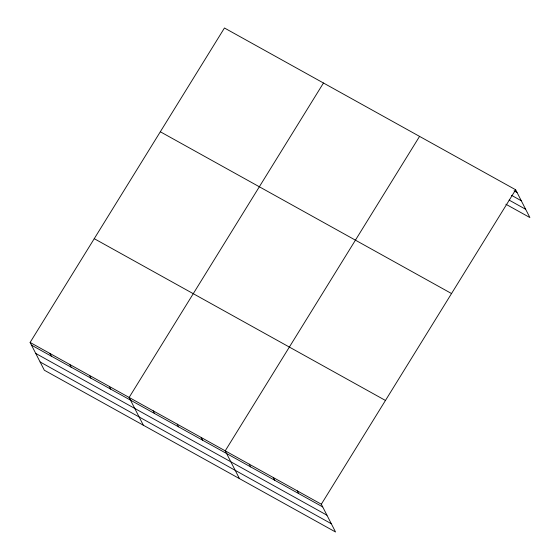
<?xml version="1.0" encoding="UTF-8"?>
<svg xmlns="http://www.w3.org/2000/svg" width="560" height="560" viewBox="0 0 560 560"><rect width="100%" height="100%" fill="white"/><g stroke="black" fill="none" stroke-linecap="round" stroke-linejoin="round"><path stroke-width="0.84" d="M30.114 342.447L321.328 504.217L335.545 532L44.331 370.223L30.114 342.447L224.455 28L515.669 189.777L529.886 217.553L505.855 204.211M323.47 83.006L129.129 397.446L143.346 425.229M419.566 136.388L225.225 450.835L239.442 478.611M321.328 504.217L515.669 189.777M514.045 190.806L517.048 192.472M511.525 195.328L521.283 200.753M509.131 200.102L525.651 209.279M160.321 131.768L451.535 293.545M94.248 238.679L385.462 400.456M31.5 345.142L322.707 506.919M35.735 353.423L326.942 515.193M40.096 361.949L331.31 523.726M297.304 490.875L298.683 493.57M273.28 477.526L274.659 480.228M249.256 464.184L250.635 466.879M201.201 437.486L202.587 440.188M177.177 424.144L178.563 426.839M153.153 410.795L154.532 413.497M109.326 386.449L110.705 389.144M89.523 375.445L90.909 378.147M69.72 364.448L71.106 367.143M49.917 353.444L51.303 356.146"/></g></svg>
